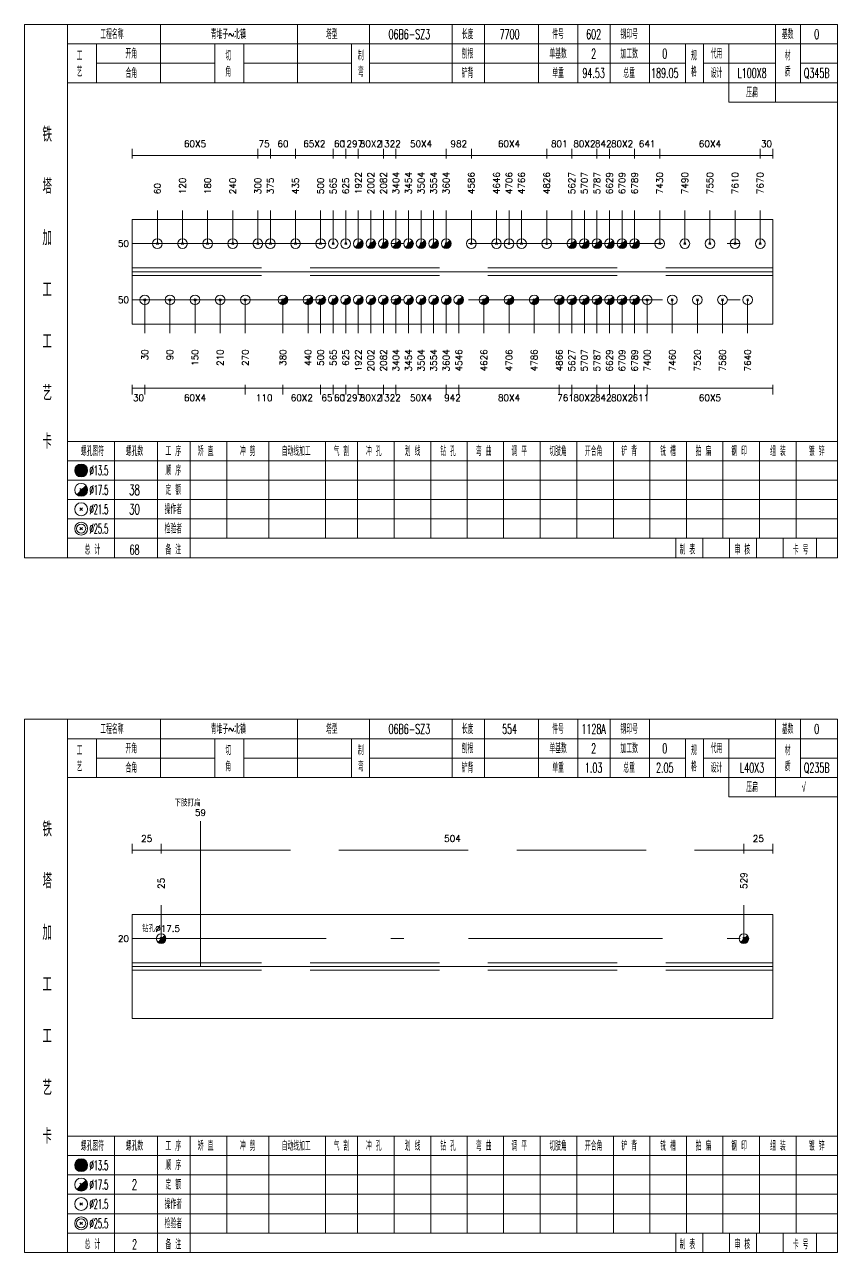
# Model space of a CAD drawing. Extents: x 0 to 30090, y 0 to 380.
# Drawn here: x 21399.4 to 21650.8, y 0 to 380 of the extents above; entities that cross this region are included whole.
import ezdxf
from ezdxf.enums import TextEntityAlignment as Align

# ---------------------------------------------------------------- set-up
doc = ezdxf.new("R2010")
doc.units = 0
doc.header["$LTSCALE"] = 20
doc.header["$MEASUREMENT"] = 0
doc.linetypes.add('一点画线', pattern=[5.2, 3, -1, 0.2, -1])
doc.linetypes.add('虚线', pattern=[2.75, 2, -0.75])
doc.layers.get('0').update_dxf_attribs({"linetype": 'CONTINUOUS', "lineweight": 25})
for name, color, linetype, lineweight in [('1', 7, 'CONTINUOUS', 25), ('2', 7, 'CONTINUOUS', 25), ('4', 7, 'CONTINUOUS', 25), ('5', 7, 'CONTINUOUS', 25)]:
    doc.layers.add(name, color=color, linetype=linetype, lineweight=lineweight)
doc.styles.get("Standard").update_dxf_attribs({"font": 'simplex', "width": 0.7, "bigfont": 'gbhzfs.shx'})

# ---------------------------------------------------------------- blocks, each defined once
blk = doc.blocks.new('孔17.5')
at = {"layer": '5', "color": 7, "linetype": 'Continuous', "lineweight": 13}
for p, q in [((-0.2, -0.2), (0.2, 0.2)), ((-0.2, 0.2), (0.2, -0.2))]:
    blk.add_line(p, q, dxfattribs=at)
blk.add_circle((0, 0), 1, dxfattribs=at)
for radius in [0.9, 0.8, 0.7, 0.6, 0.5, 0.4, 0.3, 0.2, 0.1]:
    blk.add_arc((0, 0), radius, 225, 45, dxfattribs=at)
blk = doc.blocks.new('孔21.5')
at = {"layer": '5', "color": 7, "linetype": 'Continuous', "lineweight": 13}
for p, q in [((-0.2, -0.2), (0.2, 0.2)), ((-0.2, 0.2), (0.2, -0.2))]:
    blk.add_line(p, q, dxfattribs=at)
blk.add_circle((0, 0), 1, dxfattribs=at)

msp = doc.modelspace()

# ---------------------------------------------------------------- linework, layer by layer
at = {"color": 8, "linetype": '虚线', "lineweight": 9}
for p, q in [((21432.7, 338.5), (21432.7, 341.5)), ((21432.7, 339.5), (21471.54, 339.5)), ((21471.54, 338.5), (21471.54, 341.5)), ((21471.54, 338.5), (21471.54, 341.5)), ((21471.54, 339.5), (21475.43, 339.5)), ((21475.43, 338.5), (21475.43, 341.5)), ((21475.43, 338.5), (21475.43, 341.5)), ((21475.43, 339.5), (21483.2, 339.5)), ((21483.2, 338.5), (21483.2, 341.5)), ((21483.2, 338.5), (21483.2, 341.5)), ((21483.2, 339.5), (21494.85, 339.5)), ((21494.85, 338.5), (21494.85, 341.5)), ((21494.85, 338.5), (21494.85, 341.5)), ((21494.85, 339.5), (21498.73, 339.5)), ((21498.73, 338.5), (21498.73, 341.5)), ((21498.73, 338.5), (21498.73, 341.5)), ((21498.73, 339.5), (21502.62, 339.5)), ((21502.62, 338.5), (21502.62, 341.5)), ((21502.62, 338.5), (21502.62, 341.5)), ((21502.62, 339.5), (21510.39, 339.5)), ((21510.39, 338.5), (21510.39, 341.5)), ((21510.39, 338.5), (21510.39, 341.5)), ((21510.39, 339.5), (21514.27, 339.5)), ((21514.27, 338.5), (21514.27, 341.5)), ((21514.27, 338.5), (21514.27, 341.5)), ((21514.27, 339.5), (21529.81, 339.5)), ((21529.81, 338.5), (21529.81, 341.5)), ((21529.81, 338.5), (21529.81, 341.5)), ((21529.81, 339.5), (21537.58, 339.5)), ((21537.58, 338.5), (21537.58, 341.5)), ((21537.58, 338.5), (21537.58, 341.5)), ((21537.58, 339.5), (21560.88, 339.5)), ((21560.88, 338.5), (21560.88, 341.5)), ((21560.88, 338.5), (21560.88, 341.5)), ((21560.88, 339.5), (21568.65, 339.5)), ((21568.65, 338.5), (21568.65, 341.5)), ((21568.65, 338.5), (21568.65, 341.5)), ((21568.65, 339.5), (21576.42, 339.5)), ((21576.42, 338.5), (21576.42, 341.5)), ((21576.42, 338.5), (21576.42, 341.5)), ((21576.42, 339.5), (21580.3, 339.5)), ((21580.3, 338.5), (21580.3, 341.5)), ((21580.3, 338.5), (21580.3, 341.5)), ((21580.3, 339.5), (21588.07, 339.5)), ((21588.07, 338.5), (21588.07, 341.5)), ((21588.07, 338.5), (21588.07, 341.5)), ((21588.07, 339.5), (21595.84, 339.5)), ((21595.84, 338.5), (21595.84, 341.5)), ((21595.84, 338.5), (21595.84, 341.5)), ((21595.84, 339.5), (21626.92, 339.5)), ((21626.92, 338.5), (21626.92, 341.5)), ((21626.92, 338.5), (21626.92, 341.5)), ((21626.92, 339.5), (21630.8, 339.5)), ((21630.8, 338.5), (21630.8, 341.5)), ((21432.7, 268.5), (21432.7, 265.5)), ((21432.7, 267.5), (21436.58, 267.5)), ((21436.58, 268.5), (21436.58, 265.5)), ((21436.58, 268.5), (21436.58, 265.5)), ((21436.58, 267.5), (21467.66, 267.5)), ((21467.66, 268.5), (21467.66, 265.5)), ((21467.66, 268.5), (21467.66, 265.5)), ((21467.66, 267.5), (21479.31, 267.5)), ((21479.31, 268.5), (21479.31, 265.5)), ((21479.31, 268.5), (21479.31, 265.5)), ((21479.31, 267.5), (21490.96, 267.5)), ((21490.96, 268.5), (21490.96, 265.5)), ((21490.96, 268.5), (21490.96, 265.5)), ((21490.96, 267.5), (21494.85, 267.5)), ((21494.85, 268.5), (21494.85, 265.5)), ((21494.85, 268.5), (21494.85, 265.5)), ((21494.85, 267.5), (21498.73, 267.5)), ((21498.73, 268.5), (21498.73, 265.5)), ((21498.73, 268.5), (21498.73, 265.5)), ((21498.73, 267.5), (21502.62, 267.5)), ((21502.62, 268.5), (21502.62, 265.5)), ((21502.62, 268.5), (21502.62, 265.5)), ((21502.62, 267.5), (21510.39, 267.5)), ((21510.39, 268.5), (21510.39, 265.5)), ((21510.39, 268.5), (21510.39, 265.5)), ((21510.39, 267.5), (21514.27, 267.5)), ((21514.27, 268.5), (21514.27, 265.5)), ((21514.27, 268.5), (21514.27, 265.5)), ((21514.27, 267.5), (21529.81, 267.5)), ((21529.81, 268.5), (21529.81, 265.5)), ((21529.81, 268.5), (21529.81, 265.5)), ((21529.81, 267.5), (21533.69, 267.5)), ((21533.69, 268.5), (21533.69, 265.5)), ((21533.69, 268.5), (21533.69, 265.5)), ((21533.69, 267.5), (21564.77, 267.5)), ((21564.77, 268.5), (21564.77, 265.5)), ((21564.77, 268.5), (21564.77, 265.5)), ((21564.77, 267.5), (21568.65, 267.5)), ((21568.65, 268.5), (21568.65, 265.5)), ((21568.65, 268.5), (21568.65, 265.5)), ((21568.65, 267.5), (21576.42, 267.5)), ((21576.42, 268.5), (21576.42, 265.5)), ((21576.42, 268.5), (21576.42, 265.5)), ((21576.42, 267.5), (21580.3, 267.5)), ((21580.3, 268.5), (21580.3, 265.5)), ((21580.3, 268.5), (21580.3, 265.5)), ((21580.3, 267.5), (21588.07, 267.5)), ((21588.07, 268.5), (21588.07, 265.5)), ((21588.07, 268.5), (21588.07, 265.5)), ((21588.07, 267.5), (21591.96, 267.5)), ((21591.96, 268.5), (21591.96, 265.5)), ((21591.96, 268.5), (21591.96, 265.5)), ((21591.96, 267.5), (21630.8, 267.5)), ((21630.8, 268.5), (21630.8, 265.5)), ((21432.7, 123.5), (21432.7, 126.5)), ((21441.64, 123.5), (21441.64, 126.5)), ((21441.64, 123.5), (21441.64, 126.5)), ((21621.86, 123.5), (21621.86, 126.5)), ((21621.86, 123.5), (21621.86, 126.5)), ((21630.8, 123.5), (21630.8, 126.5)), ((21432.7, 124.5), (21441.64, 124.5)), ((21441.64, 124.5), (21621.86, 124.5)), ((21621.86, 124.5), (21630.8, 124.5))]:
    msp.add_line(p, q, dxfattribs=at)
at = {"color": 7, "linetype": 'Continuous', "lineweight": 18}
for p, q in [((21432.7, 319.7), (21432.7, 287.3)), ((21432.7, 319.7), (21630.8, 319.7)), ((21630.8, 319.7), (21630.8, 287.3)), ((21432.7, 303.5), (21630.8, 303.5)), ((21432.7, 104.62), (21432.7, 72.38)), ((21432.7, 104.62), (21630.8, 104.62)), ((21630.8, 104.62), (21630.8, 72.38)), ((21432.7, 88.5), (21630.8, 88.5))]:
    msp.add_line(p, q, dxfattribs=at)
at = {"color": 7, "linetype": 'Continuous', "lineweight": 13}
for p, q in [((21440.47, 312.2), (21440.47, 322.5)), ((21448.24, 312.2), (21448.24, 322.5)), ((21456.01, 312.2), (21456.01, 322.5)), ((21463.77, 312.2), (21463.77, 322.5)), ((21471.54, 312.2), (21471.54, 322.5)), ((21475.43, 312.2), (21475.43, 322.5)), ((21483.2, 312.2), (21483.2, 322.5)), ((21490.96, 312.2), (21490.96, 322.5)), ((21494.85, 312.2), (21494.85, 322.5)), ((21498.73, 312.2), (21498.73, 322.5)), ((21502.62, 312.2), (21502.62, 322.5)), ((21506.5, 312.2), (21506.5, 322.5)), ((21510.39, 312.2), (21510.39, 322.5)), ((21514.27, 312.2), (21514.27, 322.5)), ((21518.15, 312.2), (21518.15, 322.5)), ((21522.04, 312.2), (21522.04, 322.5)), ((21525.92, 312.2), (21525.92, 322.5)), ((21529.81, 312.2), (21529.81, 322.5)), ((21537.58, 312.2), (21537.58, 322.5)), ((21545.35, 312.2), (21545.35, 322.5)), ((21549.23, 312.2), (21549.23, 322.5)), ((21553.11, 312.2), (21553.11, 322.5)), ((21560.88, 312.2), (21560.88, 322.5)), ((21568.65, 312.2), (21568.65, 322.5)), ((21572.54, 312.2), (21572.54, 322.5)), ((21576.42, 312.2), (21576.42, 322.5)), ((21580.3, 312.2), (21580.3, 322.5)), ((21584.19, 312.2), (21584.19, 322.5)), ((21588.07, 312.2), (21588.07, 322.5)), ((21595.84, 312.2), (21595.84, 322.5)), ((21603.61, 312.2), (21603.61, 322.5)), ((21611.38, 312.2), (21611.38, 322.5)), ((21619.15, 312.2), (21619.15, 322.5)), ((21626.92, 312.2), (21626.92, 322.5)), ((21436.58, 294.8), (21436.58, 284.5)), ((21444.35, 294.8), (21444.35, 284.5)), ((21452.12, 294.8), (21452.12, 284.5)), ((21459.89, 294.8), (21459.89, 284.5)), ((21467.66, 294.8), (21467.66, 284.5)), ((21479.31, 294.8), (21479.31, 284.5)), ((21487.08, 294.8), (21487.08, 284.5)), ((21490.96, 294.8), (21490.96, 284.5)), ((21494.85, 294.8), (21494.85, 284.5)), ((21498.73, 294.8), (21498.73, 284.5)), ((21502.62, 294.8), (21502.62, 284.5)), ((21506.5, 294.8), (21506.5, 284.5)), ((21510.39, 294.8), (21510.39, 284.5)), ((21514.27, 294.8), (21514.27, 284.5)), ((21518.15, 294.8), (21518.15, 284.5)), ((21522.04, 294.8), (21522.04, 284.5)), ((21525.92, 294.8), (21525.92, 284.5)), ((21529.81, 294.8), (21529.81, 284.5)), ((21533.69, 294.8), (21533.69, 284.5)), ((21541.46, 294.8), (21541.46, 284.5)), ((21549.23, 294.8), (21549.23, 284.5)), ((21557, 294.8), (21557, 284.5)), ((21564.77, 294.8), (21564.77, 284.5)), ((21568.65, 294.8), (21568.65, 284.5)), ((21572.54, 294.8), (21572.54, 284.5)), ((21576.42, 294.8), (21576.42, 284.5)), ((21580.3, 294.8), (21580.3, 284.5)), ((21584.19, 294.8), (21584.19, 284.5)), ((21588.07, 294.8), (21588.07, 284.5)), ((21591.96, 294.8), (21591.96, 284.5)), ((21599.73, 294.8), (21599.73, 284.5)), ((21607.49, 294.8), (21607.49, 284.5)), ((21615.26, 294.8), (21615.26, 284.5)), ((21623.03, 294.8), (21623.03, 284.5)), ((21441.64, 97.12), (21441.64, 107.5)), ((21621.86, 97.12), (21621.86, 107.5))]:
    msp.add_line(p, q, dxfattribs=at)
at = {"color": 3, "linetype": '一点画线', "lineweight": 13}
for p, q in [((21432.7, 312.2), (21630.8, 312.2)), ((21432.7, 294.8), (21630.8, 294.8)), ((21432.7, 97.12), (21630.8, 97.12))]:
    msp.add_line(p, q, dxfattribs=at)
at = {"color": 1, "linetype": '虚线', "lineweight": 18}
for p, q in [((21432.7, 304.7), (21630.8, 304.7)), ((21432.7, 302.3), (21630.8, 302.3)), ((21432.7, 89.62), (21630.8, 89.62)), ((21432.7, 87.38), (21630.8, 87.38))]:
    msp.add_line(p, q, dxfattribs=at)
at = {"layer": '1', "color": 7, "linetype": 'Continuous', "lineweight": 18}
for p, q in [((21432.7, 287.3), (21630.8, 287.3)), ((21432.7, 72.38), (21630.8, 72.38))]:
    msp.add_line(p, q, dxfattribs=at)
at = {"layer": '2', "color": 7, "linetype": 'Continuous', "lineweight": 13}
msp.add_line((21453.8, 88.5), (21453.8, 133.5), dxfattribs=at)
at = {"layer": '4', "color": 1, "linetype": 'Continuous', "lineweight": 18}
for p, q in [((21412.7, 215), (21412.7, 380)), ((21441.4, 362), (21441.4, 380)), ((21483.8, 362), (21483.8, 380)), ((21506.1, 362), (21506.1, 380)), ((21531.6, 362), (21531.6, 380)), ((21541.6, 362), (21541.6, 380)), ((21558.3, 362), (21558.3, 380)), ((21570.5, 362), (21570.5, 380)), ((21580.5, 362), (21580.5, 380)), ((21592.7, 362), (21592.7, 380)), ((21631.6, 356), (21631.6, 380)), ((21639.4, 362), (21639.4, 380)), ((21412.7, 374), (21650.8, 374)), ((21421.6, 362), (21421.6, 374)), ((21458.2, 362), (21458.2, 374)), ((21467.2, 362), (21467.2, 374)), ((21500.5, 362), (21500.5, 374)), ((21603.8, 362), (21603.8, 374)), ((21609.4, 362), (21609.4, 374)), ((21617.2, 356), (21617.2, 374)), ((21421.6, 368), (21458.2, 368)), ((21467.2, 368), (21500.5, 368)), ((21506.1, 368), (21603.8, 368)), ((21609.4, 368), (21631.6, 368)), ((21639.4, 368), (21650.8, 368)), ((21412.7, 362), (21650.8, 362)), ((21617.2, 356), (21650.8, 356)), ((21412.7, 251), (21650.8, 251)), ((21427.2, 215), (21427.2, 251)), ((21440.5, 215), (21440.5, 251)), ((21450.6, 215), (21450.6, 251)), ((21462, 221), (21462, 251)), ((21474.9, 221), (21474.9, 251)), ((21492.5, 221), (21492.5, 251)), ((21502.4, 221), (21502.4, 251)), ((21513.7, 221), (21513.7, 251)), ((21525, 221), (21525, 251)), ((21536.3, 221), (21536.3, 251)), ((21547.5, 221), (21547.5, 251)), ((21558.9, 221), (21558.9, 251)), ((21570.2, 221), (21570.2, 251)), ((21581.5, 221), (21581.5, 251)), ((21592.8, 221), (21592.8, 251)), ((21604.1, 221), (21604.1, 251)), ((21615.4, 221), (21615.4, 251)), ((21626.7, 221), (21626.7, 251)), ((21638, 221), (21638, 251)), ((21412.7, 245), (21650.8, 245)), ((21412.7, 239), (21650.8, 239)), ((21412.7, 233), (21650.8, 233)), ((21412.7, 227), (21650.8, 227)), ((21412.7, 221), (21650.8, 221)), ((21600.8, 215), (21600.8, 221)), ((21609.2, 215), (21609.2, 221)), ((21617.4, 215), (21617.4, 221)), ((21625.8, 215), (21625.8, 221)), ((21634, 215), (21634, 221)), ((21644.3, 215), (21644.3, 221)), ((21412.7, 0), (21412.7, 165)), ((21441.4, 147), (21441.4, 165)), ((21483.8, 147), (21483.8, 165)), ((21506.1, 147), (21506.1, 165)), ((21531.6, 147), (21531.6, 165)), ((21541.6, 147), (21541.6, 165)), ((21558.3, 147), (21558.3, 165)), ((21570.5, 147), (21570.5, 165)), ((21580.5, 147), (21580.5, 165)), ((21592.7, 147), (21592.7, 165)), ((21631.6, 141), (21631.6, 165)), ((21639.4, 147), (21639.4, 165)), ((21412.7, 159), (21650.8, 159)), ((21421.6, 147), (21421.6, 159)), ((21458.2, 147), (21458.2, 159)), ((21467.2, 147), (21467.2, 159)), ((21500.5, 147), (21500.5, 159)), ((21603.8, 147), (21603.8, 159)), ((21609.4, 147), (21609.4, 159)), ((21617.2, 141), (21617.2, 159)), ((21421.6, 153), (21458.2, 153)), ((21467.2, 153), (21500.5, 153)), ((21506.1, 153), (21603.8, 153)), ((21609.4, 153), (21631.6, 153)), ((21639.4, 153), (21650.8, 153)), ((21412.7, 147), (21650.8, 147)), ((21617.2, 141), (21650.8, 141)), ((21412.7, 36), (21650.8, 36)), ((21427.2, 0), (21427.2, 36)), ((21440.5, 0), (21440.5, 36)), ((21450.6, 0), (21450.6, 36)), ((21462, 6), (21462, 36)), ((21474.9, 6), (21474.9, 36)), ((21492.5, 6), (21492.5, 36)), ((21502.4, 6), (21502.4, 36)), ((21513.7, 6), (21513.7, 36)), ((21525, 6), (21525, 36)), ((21536.3, 6), (21536.3, 36)), ((21547.5, 6), (21547.5, 36)), ((21558.9, 6), (21558.9, 36)), ((21570.2, 6), (21570.2, 36)), ((21581.5, 6), (21581.5, 36)), ((21592.8, 6), (21592.8, 36)), ((21604.1, 6), (21604.1, 36)), ((21615.4, 6), (21615.4, 36)), ((21626.7, 6), (21626.7, 36)), ((21638, 6), (21638, 36)), ((21412.7, 30), (21650.8, 30)), ((21412.7, 24), (21650.8, 24)), ((21412.7, 18), (21650.8, 18)), ((21412.7, 12), (21650.8, 12)), ((21412.7, 6), (21650.8, 6)), ((21600.8, 0), (21600.8, 6)), ((21609.2, 0), (21609.2, 6)), ((21617.4, 0), (21617.4, 6)), ((21625.8, 0), (21625.8, 6)), ((21634, 0), (21634, 6)), ((21644.3, 0), (21644.3, 6))]:
    msp.add_line(p, q, dxfattribs=at)
at = {"layer": '4', "color": 7, "linetype": 'Continuous', "lineweight": 13}
for p, q in [((21416.7, 241.8), (21417.1, 242.2)), ((21417.1, 241.8), (21416.7, 242.2)), ((21416.5, 235.6), (21417.3, 236.4)), ((21416.5, 236.4), (21417.3, 235.6)), ((21416.5, 229.6), (21417.3, 230.4)), ((21416.5, 230.4), (21417.3, 229.6)), ((21416.5, 223.6), (21417.3, 224.4)), ((21416.5, 224.4), (21417.3, 223.6)), ((21416.7, 26.8), (21417.1, 27.2)), ((21417.1, 26.8), (21416.7, 27.2)), ((21416.5, 20.6), (21417.3, 21.4)), ((21416.5, 21.4), (21417.3, 20.6)), ((21416.5, 14.6), (21417.3, 15.4)), ((21416.5, 15.4), (21417.3, 14.6)), ((21416.5, 8.6), (21417.3, 9.4)), ((21416.5, 9.4), (21417.3, 8.6))]:
    msp.add_line(p, q, dxfattribs=at)
at = {"layer": '4', "color": 1, "linetype": 'Continuous', "lineweight": 18}
for points in [[(21399.4, 380), (21399.4, 215), (21650.8, 215), (21650.8, 380)], [(21399.4, 165), (21399.4, 0), (21650.8, 0), (21650.8, 165)]]:
    msp.add_lwpolyline(points, close=True, dxfattribs=at)
at = {"layer": '4', "color": 7, "linetype": 'Continuous', "lineweight": 13}
for centre, radius in [((21416.9, 242), 2), ((21416.9, 242), 1.8), ((21416.9, 242), 1.6), ((21416.9, 242), 1.4), ((21416.9, 242), 1.2), ((21416.9, 242), 1), ((21416.9, 242), 0.8), ((21416.9, 242), 0.6), ((21416.9, 242), 0.4), ((21416.9, 242), 0.2), ((21416.9, 236), 2), ((21416.9, 230), 2), ((21416.9, 224), 2), ((21416.9, 224), 1.4), ((21416.9, 27), 2), ((21416.9, 27), 1.8), ((21416.9, 27), 1.6), ((21416.9, 27), 1.4), ((21416.9, 27), 1.2), ((21416.9, 27), 1), ((21416.9, 27), 0.8), ((21416.9, 27), 0.6), ((21416.9, 27), 0.4), ((21416.9, 27), 0.2), ((21416.9, 21), 2), ((21416.9, 15), 2), ((21416.9, 9), 2), ((21416.9, 9), 1.4)]:
    msp.add_circle(centre, radius, dxfattribs=at)
for centre, radius in [((21416.9, 236), 1.8), ((21416.9, 236), 1.6), ((21416.9, 236), 1.4), ((21416.9, 236), 1.2), ((21416.9, 236), 1), ((21416.9, 236), 0.8), ((21416.9, 236), 0.6), ((21416.9, 236), 0.4), ((21416.9, 236), 0.2), ((21416.9, 21), 1.8), ((21416.9, 21), 1.6), ((21416.9, 21), 1.4), ((21416.9, 21), 1.2), ((21416.9, 21), 1), ((21416.9, 21), 0.8), ((21416.9, 21), 0.6), ((21416.9, 21), 0.4), ((21416.9, 21), 0.2)]:
    msp.add_arc(centre, radius, 225, 45, dxfattribs=at)

# ---------------------------------------------------------------- block references
at = {"color": 7, "linetype": 'Continuous', "lineweight": 13, "xscale": 1.5, "yscale": 1.5, "zscale": 1.5}
for name, p in [('孔21.5', (21440.47, 312.2)), ('孔21.5', (21448.24, 312.2)), ('孔21.5', (21456.01, 312.2)), ('孔21.5', (21463.77, 312.2)), ('孔21.5', (21471.54, 312.2)), ('孔21.5', (21475.43, 312.2)), ('孔21.5', (21483.2, 312.2)), ('孔21.5', (21490.96, 312.2)), ('孔21.5', (21494.85, 312.2)), ('孔21.5', (21498.73, 312.2)), ('孔17.5', (21502.62, 312.2)), ('孔17.5', (21506.5, 312.2)), ('孔17.5', (21510.39, 312.2)), ('孔17.5', (21514.27, 312.2)), ('孔17.5', (21518.15, 312.2)), ('孔17.5', (21522.04, 312.2)), ('孔17.5', (21525.92, 312.2)), ('孔17.5', (21529.81, 312.2)), ('孔21.5', (21537.58, 312.2)), ('孔21.5', (21545.35, 312.2)), ('孔21.5', (21549.23, 312.2)), ('孔21.5', (21553.11, 312.2)), ('孔21.5', (21560.88, 312.2)), ('孔17.5', (21568.65, 312.2)), ('孔17.5', (21572.54, 312.2)), ('孔17.5', (21576.42, 312.2)), ('孔17.5', (21580.3, 312.2)), ('孔17.5', (21584.19, 312.2)), ('孔17.5', (21588.07, 312.2)), ('孔21.5', (21595.84, 312.2)), ('孔21.5', (21603.61, 312.2)), ('孔21.5', (21611.38, 312.2)), ('孔21.5', (21619.15, 312.2)), ('孔21.5', (21626.92, 312.2)), ('孔17.5', (21441.64, 97.12)), ('孔17.5', (21621.86, 97.12))]:
    msp.add_blockref(name, p, dxfattribs=at)
at = {"layer": '1', "color": 7, "linetype": 'Continuous', "lineweight": 13, "xscale": 1.5, "yscale": 1.5, "zscale": 1.5}
for name, p in [('孔21.5', (21436.58, 294.8)), ('孔21.5', (21444.35, 294.8)), ('孔21.5', (21452.12, 294.8)), ('孔21.5', (21459.89, 294.8)), ('孔21.5', (21467.66, 294.8)), ('孔17.5', (21479.31, 294.8)), ('孔17.5', (21487.08, 294.8)), ('孔17.5', (21490.96, 294.8)), ('孔17.5', (21494.85, 294.8)), ('孔17.5', (21498.73, 294.8)), ('孔17.5', (21502.62, 294.8)), ('孔17.5', (21506.5, 294.8)), ('孔17.5', (21510.39, 294.8)), ('孔17.5', (21514.27, 294.8)), ('孔17.5', (21518.15, 294.8)), ('孔17.5', (21522.04, 294.8)), ('孔17.5', (21525.92, 294.8)), ('孔17.5', (21529.81, 294.8)), ('孔17.5', (21533.69, 294.8)), ('孔17.5', (21541.46, 294.8)), ('孔17.5', (21549.23, 294.8)), ('孔17.5', (21557, 294.8)), ('孔17.5', (21564.77, 294.8)), ('孔17.5', (21568.65, 294.8)), ('孔17.5', (21572.54, 294.8)), ('孔17.5', (21576.42, 294.8)), ('孔17.5', (21580.3, 294.8)), ('孔17.5', (21584.19, 294.8)), ('孔17.5', (21588.07, 294.8)), ('孔21.5', (21591.96, 294.8)), ('孔21.5', (21599.73, 294.8)), ('孔21.5', (21607.49, 294.8)), ('孔21.5', (21615.26, 294.8)), ('孔21.5', (21623.03, 294.8))]:
    msp.add_blockref(name, p, dxfattribs=at)

# ---------------------------------------------------------------- texts
at = {"color": 8, "linetype": 'Continuous', "lineweight": 9}
for s, p in [('60X5', (21452.12, 341.5)), ('75', (21473.49, 341.5)), ('60', (21479.31, 341.5)), ('65X2', (21489.02, 341.5)), ('60', (21496.79, 341.5)), ('1297', (21500.68, 341.5)), ('80X2', (21506.5, 341.5)), ('1322', (21512.33, 341.5)), ('50X4', (21522.04, 341.5)), ('982', (21533.69, 341.5)), ('60X4', (21549.23, 341.5)), ('801', (21564.77, 341.5)), ('80X2', (21572.54, 341.5)), ('842', (21578.36, 341.5)), ('80X2', (21584.19, 341.5)), ('641', (21591.96, 341.5)), ('60X4', (21611.38, 341.5)), ('30', (21628.86, 341.5)), ('25', (21437.17, 126.5)), ('504', (21531.75, 126.5)), ('25', (21626.33, 126.5))]:
    msp.add_text(s, height=2, dxfattribs=at).set_placement(p, align=Align.BOTTOM_CENTER)
at = {"color": 7, "linetype": 'Continuous', "lineweight": 13}
for s, p in [('60', (21440.47, 327.5)), ('120', (21448.24, 327.5)), ('180', (21456.01, 327.5)), ('240', (21463.77, 327.5)), ('300', (21471.54, 327.5)), ('375', (21475.43, 327.5)), ('435', (21483.2, 327.5)), ('500', (21490.96, 327.5)), ('565', (21494.85, 327.5)), ('625', (21498.73, 327.5)), ('1922', (21502.62, 327.5)), ('2002', (21506.5, 327.5)), ('2082', (21510.39, 327.5)), ('3404', (21514.27, 327.5)), ('3454', (21518.15, 327.5)), ('3504', (21522.04, 327.5)), ('3554', (21525.92, 327.5)), ('3604', (21529.81, 327.5)), ('4586', (21537.58, 327.5)), ('4646', (21545.35, 327.5)), ('4706', (21549.23, 327.5)), ('4766', (21553.11, 327.5)), ('4826', (21560.88, 327.5)), ('5627', (21568.65, 327.5)), ('5707', (21572.54, 327.5)), ('5787', (21576.42, 327.5)), ('6629', (21580.3, 327.5)), ('6709', (21584.19, 327.5)), ('6789', (21588.07, 327.5)), ('7430', (21595.84, 327.5)), ('7490', (21603.61, 327.5)), ('7550', (21611.38, 327.5)), ('7610', (21619.15, 327.5)), ('7670', (21626.92, 327.5)), ('25', (21441.64, 112.5)), ('529', (21621.86, 112.5))]:
    msp.add_text(s, height=2, rotation=90, dxfattribs=at).set_placement(p, align=Align.MIDDLE_LEFT)
for s, p in [('50', (21431.7, 312.2)), ('50', (21431.7, 294.8)), ('20', (21431.7, 97.12))]:
    msp.add_text(s, height=2, dxfattribs=at).set_placement(p, align=Align.MIDDLE_RIGHT)
at = {"color": 8, "linetype": 'Continuous', "lineweight": 9}
for s, p in [('30', (21434.64, 265.5)), ('60X4', (21452.12, 265.5)), ('110', (21473.49, 265.5)), ('60X2', (21485.14, 265.5)), ('65', (21492.91, 265.5)), ('60', (21496.79, 265.5)), ('1297', (21500.68, 265.5)), ('80X2', (21506.5, 265.5)), ('1322', (21512.33, 265.5)), ('50X4', (21522.04, 265.5)), ('942', (21531.75, 265.5)), ('80X4', (21549.23, 265.5)), ('761', (21566.71, 265.5)), ('80X2', (21572.54, 265.5)), ('842', (21578.36, 265.5)), ('80X2', (21584.19, 265.5)), ('611', (21590.01, 265.5)), ('60X5', (21611.38, 265.5))]:
    msp.add_text(s, height=2, dxfattribs=at).set_placement(p, align=Align.TOP_CENTER)
at = {"color": 7, "linetype": 'Continuous', "lineweight": 13}
msp.add_text('钻孔%%c17.5', height=2, dxfattribs=at).set_placement((21441.64, 98.62), align=Align.BOTTOM_CENTER)
at = {"layer": '1', "color": 7, "linetype": 'Continuous', "lineweight": 13}
for s, p in [('30', (21436.58, 279.5)), ('90', (21444.35, 279.5)), ('150', (21452.12, 279.5)), ('210', (21459.89, 279.5)), ('270', (21467.66, 279.5)), ('380', (21479.31, 279.5)), ('440', (21487.08, 279.5)), ('500', (21490.96, 279.5)), ('565', (21494.85, 279.5)), ('625', (21498.73, 279.5)), ('1922', (21502.62, 279.5)), ('2002', (21506.5, 279.5)), ('2082', (21510.39, 279.5)), ('3404', (21514.27, 279.5)), ('3454', (21518.15, 279.5)), ('3504', (21522.04, 279.5)), ('3554', (21525.92, 279.5)), ('3604', (21529.81, 279.5)), ('4546', (21533.69, 279.5)), ('4626', (21541.46, 279.5)), ('4706', (21549.23, 279.5)), ('4786', (21557, 279.5)), ('4866', (21564.77, 279.5)), ('5627', (21568.65, 279.5)), ('5707', (21572.54, 279.5)), ('5787', (21576.42, 279.5)), ('6629', (21580.3, 279.5)), ('6709', (21584.19, 279.5)), ('6789', (21588.07, 279.5)), ('7400', (21591.96, 279.5)), ('7460', (21599.73, 279.5)), ('7520', (21607.49, 279.5)), ('7580', (21615.26, 279.5)), ('7640', (21623.03, 279.5))]:
    msp.add_text(s, height=2, rotation=90, dxfattribs=at).set_placement(p, align=Align.MIDDLE_RIGHT)
at = {"layer": '2', "color": 7, "linetype": 'Continuous', "lineweight": 13}
for s, p in [('下肢打扁', (21449.8, 137.5)), ('59', (21453.8, 134.5))]:
    msp.add_text(s, height=2, dxfattribs=at).set_placement(p, align=Align.BOTTOM_CENTER)
at = {"layer": '4', "color": 1, "linetype": 'Continuous', "lineweight": 13}
for s, height, width, p in [('工程名称', 3, 0.6, (21426.4, 377)), ('青堆子~北镇', 3, 0.6, (21462.4, 377)), ('塔型', 3, 0.6, (21494.4, 377)), ('06B6-SZ3', 3, 0.6, (21518.4, 377)), ('长度', 3, 0.6, (21536.4, 377)), ('7700', 3, 0.6, (21549.4, 377)), ('件号', 3, 0.6, (21564.4, 377)), ('602', 3, 0.6, (21575.4, 377)), ('钢印号', 3, 0.6, (21586.4, 377)), ('基数', 3, 0.6, (21635.4, 377)), ('0', 3, 0.6, (21644.4, 377)), ('开角', 3, 0.6, (21432.4, 371)), ('刨根', 3, 0.6, (21536.4, 371)), ('单基数', 3, 0.6, (21564.4, 371)), ('2', 3, 0.6, (21575.4, 371)), ('加工数', 3, 0.6, (21586.4, 371)), ('0', 3, 0.6, (21597.4, 371)), ('代用', 3, 0.6, (21613.4, 371)), ('工', 3, 0.6, (21416.4, 370.4)), ('切', 3, 0.6, (21462.4, 370.4)), ('制', 3, 0.6, (21503.4, 370.4)), ('规', 3, 0.6, (21606.4, 370.4)), ('材', 3, 0.6, (21635.4, 370.4)), ('艺', 3, 0.6, (21416.4, 365.4)), ('合角', 3, 0.6, (21432.4, 365)), ('角', 3, 0.6, (21462.4, 365.4)), ('弯', 3, 0.6, (21503.4, 365.4)), ('铲背', 3, 0.6, (21536.4, 365)), ('单重', 3, 0.6, (21564.4, 365)), ('94.53', 3, 0.6, (21575.4, 365)), ('总重', 3, 0.6, (21586.4, 365)), ('189.05', 3, 0.6, (21597.4, 365)), ('格', 3, 0.6, (21606.4, 365.4)), ('设计', 3, 0.6, (21613.4, 365)), ('L100X8', 3, 0.6, (21624.4, 365)), ('质', 3, 0.6, (21635.4, 365.4)), ('Q345B', 3, 0.6, (21644.4, 365)), ('压扁', 3, 0.6, (21624.4, 359)), ('铁', 4.6, 0.8, (21406.4, 346)), ('塔', 4.6, 0.8, (21406.4, 330)), ('加', 4.6, 0.8, (21406.4, 314)), ('工', 4.6, 0.8, (21406.4, 298)), ('工', 4.6, 0.8, (21406.4, 282)), ('艺', 4.6, 0.8, (21406.4, 266)), ('卡', 4.6, 0.8, (21406.4, 251)), ('螺孔图符', 3, 0.6, (21420.4, 248)), ('螺孔数', 3, 0.6, (21433.4, 248)), ('工 序', 3, 0.6, (21445.4, 248)), ('矫 直', 3, 0.6, (21455.4, 248)), ('冲 剪', 3, 0.6, (21468.4, 248)), ('自动线加工', 3, 0.6, (21483.4, 248)), ('气 割', 3, 0.6, (21497.4, 248)), ('冲 孔', 3, 0.6, (21507.4, 248)), ('划 线', 3, 0.6, (21519.4, 248)), ('钻 孔', 3, 0.6, (21530.4, 248)), ('弯 曲', 3, 0.6, (21541.4, 248)), ('调 平', 3, 0.6, (21552.4, 248)), ('切肢角', 3, 0.6, (21564.4, 248)), ('开合角', 3, 0.6, (21575.4, 248)), ('铲 背', 3, 0.6, (21586.4, 248)), ('铣 槽', 3, 0.6, (21598.4, 248)), ('拍 扁', 3, 0.6, (21609.4, 248)), ('钢 印', 3, 0.6, (21620.4, 248)), ('组 装', 3, 0.6, (21632.4, 248)), ('镀 锌', 3, 0.6, (21644.4, 248)), ('%%C13.5', 3, 0.5, (21422.4, 242)), ('顺 序', 3, 0.6, (21445.4, 242)), ('%%C17.5', 3, 0.5, (21422.4, 236)), ('38', 3.2, 0.6, (21433.4, 236)), ('定 额', 3, 0.6, (21445.4, 236)), ('操作者', 3, 0.6, (21445.4, 230)), ('%%C21.5', 3, 0.5, (21422.4, 230)), ('30', 3.2, 0.6, (21433.4, 230)), ('%%C25.5', 3, 0.5, (21422.4, 224)), ('检验者', 3, 0.6, (21445.4, 224)), ('总 计', 3, 0.6, (21420.4, 217.5)), ('68', 3, 0.6, (21433.4, 217.5)), ('备 注', 3, 0.6, (21445.4, 217.5)), ('制 表', 3, 0.6, (21604.4, 217.5)), ('审 核', 3, 0.6, (21621.4, 217.5)), ('卡 号', 3, 0.6, (21639.4, 217.5)), ('工程名称', 3, 0.6, (21426.4, 162)), ('青堆子~北镇', 3, 0.6, (21462.4, 162)), ('塔型', 3, 0.6, (21494.4, 162)), ('06B6-SZ3', 3, 0.6, (21518.4, 162)), ('长度', 3, 0.6, (21536.4, 162)), ('554', 3, 0.6, (21549.4, 162)), ('件号', 3, 0.6, (21564.4, 162)), ('1128A', 3, 0.6, (21575.4, 162)), ('钢印号', 3, 0.6, (21586.4, 162)), ('基数', 3, 0.6, (21635.4, 162)), ('0', 3, 0.6, (21644.4, 162)), ('工', 3, 0.6, (21416.4, 155.4)), ('开角', 3, 0.6, (21432.4, 156)), ('切', 3, 0.6, (21462.4, 155.4)), ('制', 3, 0.6, (21503.4, 155.4)), ('刨根', 3, 0.6, (21536.4, 156)), ('单基数', 3, 0.6, (21564.4, 156)), ('2', 3, 0.6, (21575.4, 156)), ('加工数', 3, 0.6, (21586.4, 156)), ('0', 3, 0.6, (21597.4, 156)), ('规', 3, 0.6, (21606.4, 155.4)), ('代用', 3, 0.6, (21613.4, 156)), ('材', 3, 0.6, (21635.4, 155.4)), ('艺', 3, 0.6, (21416.4, 150.4)), ('角', 3, 0.6, (21462.4, 150.4)), ('弯', 3, 0.6, (21503.4, 150.4)), ('格', 3, 0.6, (21606.4, 150.4)), ('质', 3, 0.6, (21635.4, 150.4)), ('合角', 3, 0.6, (21432.4, 150)), ('铲背', 3, 0.6, (21536.4, 150)), ('单重', 3, 0.6, (21564.4, 150)), ('1.03', 3, 0.6, (21575.4, 150)), ('总重', 3, 0.6, (21586.4, 150)), ('2.05', 3, 0.6, (21597.4, 150)), ('设计', 3, 0.6, (21613.4, 150)), ('L40X3', 3, 0.6, (21624.4, 150)), ('Q235B', 3, 0.6, (21644.4, 150)), ('压扁', 3, 0.6, (21624.4, 144)), ('√', 3, 0.6, (21640.4, 144)), ('铁', 4.6, 0.8, (21406.4, 131)), ('塔', 4.6, 0.8, (21406.4, 115)), ('加', 4.6, 0.8, (21406.4, 99)), ('工', 4.6, 0.8, (21406.4, 83)), ('工', 4.6, 0.8, (21406.4, 67)), ('艺', 4.6, 0.8, (21406.4, 51)), ('卡', 4.6, 0.8, (21406.4, 36)), ('螺孔图符', 3, 0.6, (21420.4, 33)), ('螺孔数', 3, 0.6, (21433.4, 33)), ('工 序', 3, 0.6, (21445.4, 33)), ('矫 直', 3, 0.6, (21455.4, 33)), ('冲 剪', 3, 0.6, (21468.4, 33)), ('自动线加工', 3, 0.6, (21483.4, 33)), ('气 割', 3, 0.6, (21497.4, 33)), ('冲 孔', 3, 0.6, (21507.4, 33)), ('划 线', 3, 0.6, (21519.4, 33)), ('钻 孔', 3, 0.6, (21530.4, 33)), ('弯 曲', 3, 0.6, (21541.4, 33)), ('调 平', 3, 0.6, (21552.4, 33)), ('切肢角', 3, 0.6, (21564.4, 33)), ('开合角', 3, 0.6, (21575.4, 33)), ('铲 背', 3, 0.6, (21586.4, 33)), ('铣 槽', 3, 0.6, (21598.4, 33)), ('拍 扁', 3, 0.6, (21609.4, 33)), ('钢 印', 3, 0.6, (21620.4, 33)), ('组 装', 3, 0.6, (21632.4, 33)), ('镀 锌', 3, 0.6, (21644.4, 33)), ('%%C13.5', 3, 0.5, (21422.4, 27)), ('顺 序', 3, 0.6, (21445.4, 27)), ('定 额', 3, 0.6, (21445.4, 21)), ('%%C17.5', 3, 0.5, (21422.4, 21)), ('2', 3.2, 0.6, (21433.4, 21)), ('%%C21.5', 3, 0.5, (21422.4, 15)), ('操作者', 3, 0.6, (21445.4, 15)), ('%%C25.5', 3, 0.5, (21422.4, 9)), ('检验者', 3, 0.6, (21445.4, 9)), ('总 计', 3, 0.6, (21420.4, 2.5)), ('2', 3, 0.6, (21433.4, 2.5)), ('备 注', 3, 0.6, (21445.4, 2.5)), ('制 表', 3, 0.6, (21604.4, 2.5)), ('审 核', 3, 0.6, (21621.4, 2.5)), ('卡 号', 3, 0.6, (21639.4, 2.5))]:
    msp.add_text(s, height=height, dxfattribs=dict(at, width=width)).set_placement(p, align=Align.MIDDLE_CENTER)

doc.saveas('drawing.dxf')
